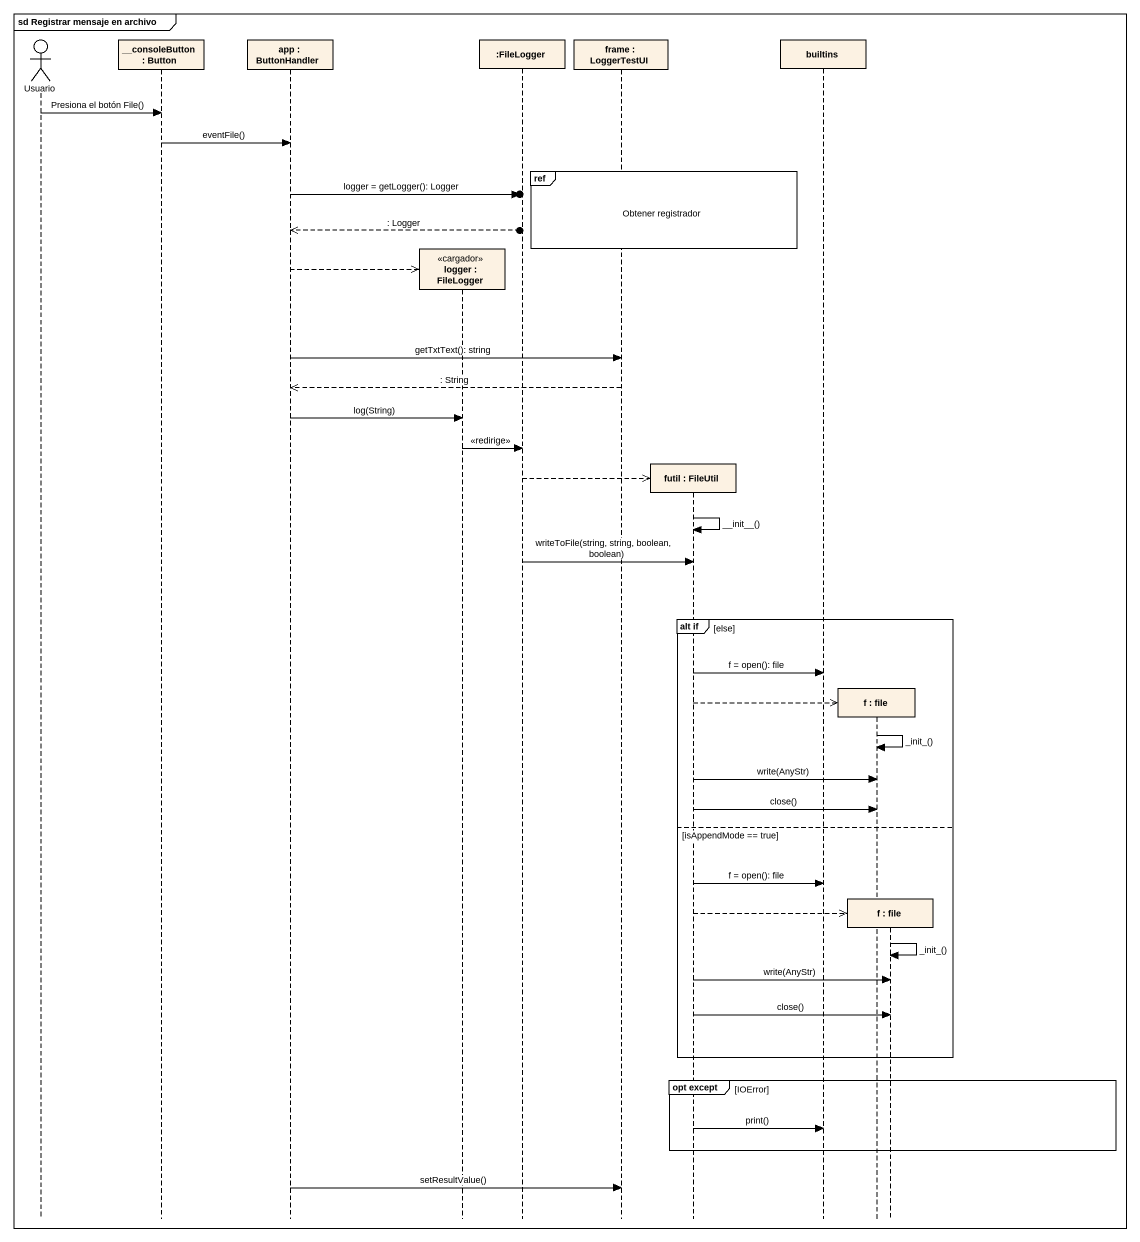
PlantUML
@startuml
mainframe sd Registrar mensaje en archivo
hide footbox
actor Usuario
participant "__consoleButton : Button" as consoleButton
participant "app : ButtonHandler" as app
participant "logger : FileLogger" as logger <<cargador>>
participant ":FileLogger" as FileLogger
participant "frame : LoggerTestUI" as frame_
participant "futil : FileUtil" as futil
participant builtins
participant "f : file" as f
participant "f : file" as f_2

Usuario -> consoleButton : Presiona el botón File()
consoleButton -> app : eventFile()
ref over frame_, futil : Obtener registrador
app ->o] : logger = getLogger(): Logger
app <<--o] : : Logger
app -->> logger **
app -> frame_ : getTxtText(): string
frame_ -->> app : : String
app -> logger : log(String)
logger -> FileLogger : <<redirige>>
FileLogger -->> futil **
futil -> futil : ~__init~__()
FileLogger -> futil : writeToFile(string, string, boolean, boolean)
group alt if [else]
  futil -> builtins : f = open(): file
  futil -->> f **
  f -> f : _init_()
  futil -> f : write(AnyStr)
  futil -> f : close()
else isAppendMode == true
  futil -> builtins : f = open(): file
  futil -->> f_2 **
  f_2 -> f_2 : _init_()
  futil -> f_2 : write(AnyStr)
  futil -> f_2 : close()
end
group opt except [IOError]
  futil -> builtins : print()
end
app -> frame_ : setResultValue()
@enduml
